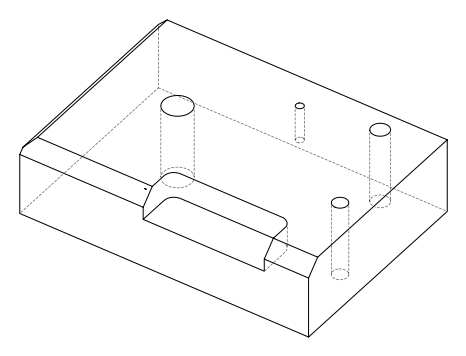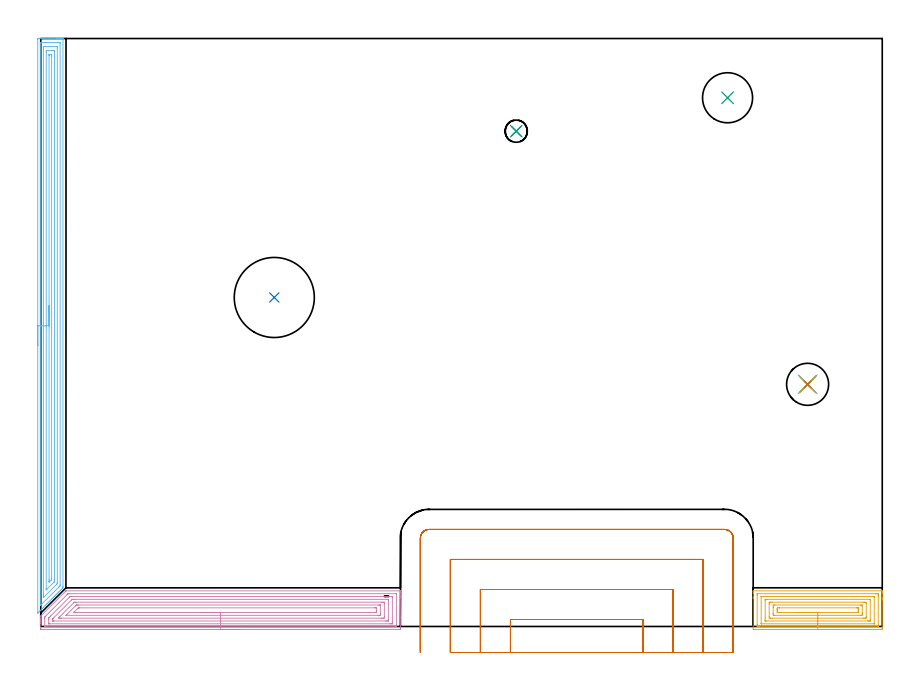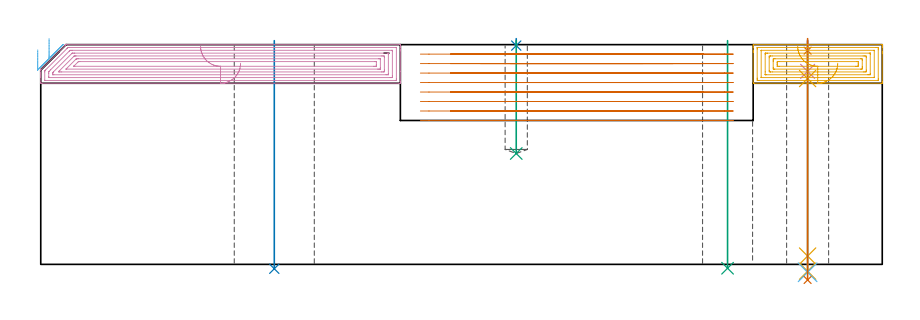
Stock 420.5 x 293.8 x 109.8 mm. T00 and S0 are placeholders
(PLAN: 13 operations, 9 tool changes, 51.6 min)
(1 SPOT_DRILL | STEP1HOLE_1 | NXT0321_9005460120000 | 0.05 min | 183 mm3)
(2 SPOT_DRILL_1 | STEP1POCKET | NXT0321_9005460120000 | 0.03 min | 1 mm3)
(3 INDEXABLE_INSERT_DRILL_THROUGH_HOLE_FROM_SOLID | STEP1HOLE | NXT0302_021 | 0.46 min | 53843 mm3)
(4 DRILL_BLIND_HOLE_INTO_CENTER | STEP1HOLE_1 | UGT0301_205 | 0.06 min | 592 mm3)
(5 GUN_DRILL_THROUGH_HOLE | STEP1HOLE_1 | UGT0307_005 | 0.53 min | 5270 mm3)
(6 DRILL_TO_ENLARGE_THROUGH_HOLE | STEP1HOLE_1 | NXT0301_102 | 0.46 min | 9630 mm3)
(7 DRILL_TO_ENLARGE_THROUGH_HOLE_1 | STEP1HOLE_1 | UGT0301_051 | 0.48 min | 22306 mm3)
(8 INDEXABLE_INSERT_DRILL_THROUGH_HOLE_FROM_SOLID_1 | STEP1HOLE_2 | NXT0302_035 | 0.46 min | 137908 mm3)
(9 DRILL_BLIND_HOLE_INTO_CENTER_1 | STEP1POCKET | NXT0301_082 | 0.23 min | 5109 mm3)
(10 AREA_MILL | FG_CHAMFER_SURFACE | UGT0205_001 | 10.19 min | 34929 mm3)
(11 AREA_MILL_1 | FG_CHAMFER_SURFACE_1 | UGT0205_001 | 3.97 min | 13468 mm3)
(12 AREA_MILL_2 | FG_CHAMFER_SURFACE_2 | UGT0205_001 | 11.47 min | 22115 mm3)
(13 MILL_SLOT | SLOT_PARTIAL_RECTANGULAR | UGT0201_094 | Follow Part, ap 5, ae 75% | 23.21 min | 384679 mm3)
(TOOL NXT0321_9005460120000 | NC Spot Drill, 142deg, 12mm, Carbide, Uncoated | D12 PA142 FL30 Z2)
(TOOL NXT0302_021 | Index. Insert Drill 25mm [880-D2500L25-05] | D25 PA176 FL125 Z2)
(TOOL UGT0301_205 | Twist Drill 8.9 mm | D8.9 PA118 FL78 Z2)
(TOOL UGT0307_005 | Gun Drill 8.3 mm | D8.3 PA130 FL24 Z1)
(TOOL NXT0301_102 | Carbide Drill 13.5mm [860.1-1350-108A1-MM 2214] | D13.5 PA140 FL123 Z2)
(TOOL UGT0301_051 | Twist Drill 21 mm | D21 PA118 FL145 Z2)
(TOOL NXT0302_035 | Index. Insert Drill 40mm [880-D4000L40-05] | D40 PA176 FL200 Z2)
(TOOL NXT0301_082 | Carbide Drill 11.1mm [860.1-1110-033A1-MM 2214] | D11.1 PA140 FL55 Z2)
(TOOL UGT0205_001 | Chamfer Mill 20 x 3 x 45 deg. | D20 FL50 Z2)
(TOOL UGT0201_094 | End mill 20 mm | D20 FL38 Z4)
(OP 1 SPOT_DRILL)
G17 G21 G94 G90
T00 M6
G54
G17 G0 G90 X383.2 Y121. S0 M3
G43 Z119.8 H0
G94 G81 G98 Z106.8 F250. R112.8
G80
M5
M2
(OP 2 SPOT_DRILL_1)
G17 G21 G94 G90
T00 M6
G54
G17 G0 G90 X237.6 Y247.5 S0 M3
G43 Z119.8 H0
G94 G81 G98 Z109.322 F250. R112.8
G80
M5
M2
(OP 3 INDEXABLE_INSERT_DRILL_THROUGH_HOLE_FROM_SOLID)
G17 G21 G94 G90
T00 M6
G54
G17 G0 G90 X343.2 Y264.2 S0 M3
G43 Z119.8 H1
G94 G81 G98 Z-1.937 F250. R111.8
G80
M5
M2
(OP 4 DRILL_BLIND_HOLE_INTO_CENTER)
G17 G21 G94 G90
T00 M6
G54
G17 G0 G90 X383.2 Y121. S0 M3
G43 Z119.8 H0
G94 G81 G98 Z96.45 F250. R111.8
G80
M5
M2
(OP 5 GUN_DRILL_THROUGH_HOLE)
G17 G21 G94 G90
T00 M6
G54
G17 G0 G90 X383.2 Y121. M8
G43 Z119.8 H0
Z107.398
S716 M3
G94 G1 Z92.858 F125. M26
G4 X.084
Z4.15 F250.
G4 X.084
Z-3.435 F125.
G4 X.084
M5
M9
G0 Z107.398
Z119.8
M2
(OP 6 DRILL_TO_ENLARGE_THROUGH_HOLE)
G17 G21 G94 G90
T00 M6
G54
G17 G0 G90 X383.2 Y121. S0 M3
G43 Z119.8 H1
G94 G73 G98 Z-3.957 F250. Q12.64 R111.8
G80
M5
M2
(OP 7 DRILL_TO_ENLARGE_THROUGH_HOLE_1)
G17 G21 G94 G90
T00 M6
G54
G17 G0 G90 X383.2 Y121. S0 M3
G43 Z119.8 H0
G94 G73 G98 Z-7.809 F250. Q19.602 R111.8
G80
M5
M2
(OP 8 INDEXABLE_INSERT_DRILL_THROUGH_HOLE_FROM_SOLID_1)
G17 G21 G94 G90
T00 M6
G54
G17 G0 G90 X116.7 Y164.4 S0 M3
G43 Z119.8 H1
G94 G81 G98 Z-2.198 F250. R111.8
G80
M5
M2
(OP 9 DRILL_BLIND_HOLE_INTO_CENTER_1)
G17 G21 G94 G90
T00 M6
G54
G17 G0 G90 X237.6 Y247.5 S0 M3
G43 Z119.8 H1
G94 G81 G98 Z55.4 F250. R111.8
G80
M5
M2
(OP 10 AREA_MILL)
G17 G21 G94 G90
T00 M6
G54
G17 G0 G90 X99.85 Y-1.5 S1061 M3
G43 Z119.8 H0
Z100.5
G94 G1 X99.812 Z99.628 F250.
X99.698 Z98.763
X99.509 Z97.912
X99.247 Z97.08
X98.913 Z96.274
X98.51 Z95.5
X98.042 Z94.764
X97.51 Z94.072
X96.921 Z93.429
X96.278 Z92.839
X95.586 Z92.308
X94.85 Z91.84
X94.076 Z91.437
X93.27 Z91.103
X92.438 Z90.841
X91.586 Z90.652
X90.722 Z90.538
X89.85 Z90.5
X0.605
X0.185 Y-1.495 Z90.502
X0.01 Y-1.492 Z90.505
X0. Y-1.081 Z90.915
Y1.556 Z93.551
Y2.122 Z94.119
Y2.436 Z94.432
Y3.001 Z94.998
Y3.315 Z95.31
Y3.942 Z95.941
Y4.95 Z96.95
Y5.073 Z97.072
Y5.198 Z97.194
X0.01 Y5.212 Z97.209
X12.207 Y17.408 Z109.406
X12.558 Y17.757 Z109.755
X12.606 Y17.794 Z109.792
X12.653 Y17.8 Z109.8
X179.541
X179.69 Y17.794 Z109.793
X179.7 Y17.501 Z109.5
Y17.129 Z109.128
Y16.502 Z108.497
Y15.309 Z107.306
Y14.744 Z106.737
Y4.477 Z96.474
Y-0.798 Z91.199
X179.696 Y-1.081 Z90.916
X179.69 Y-1.492 Z90.505
X179.515 Y-1.496 Z90.502
X179.095 Y-1.5 Z90.5
X89.85
Y-0.086 Z91.914
X2.39
X2.271 Y-0.085 Z91.915
X2.034 Y-0.08 Z91.92
X2.012 Y-0.079 Z91.921
X2.008 Y-0.063 Z91.937
X2.003 Y-0.034 Z91.966
X2.001 Y-0.005 Z91.995
Y4.194 Z96.194
X2.003 Y4.575 Z96.575
X2.01 Y4.701 Z96.701
X2.018 Y4.756 Z96.756
X2.345 Y5.095 Z97.095
X13.1 Y15.85 Z107.85
X13.431 Y16.175 Z108.175
X13.622 Y16.36 Z108.36
X13.657 Y16.379 Z108.379
X13.702 Y16.381 Z108.381
X13.798 Y16.384 Z108.384
X13.992 Y16.385 Z108.385
X14.11 Y16.386 Z108.386
X177.31 Y16.385 Z108.385
X177.429
X177.666 Y16.38 Z108.38
X177.688 Y16.379 Z108.379
X177.692 Y16.363 Z108.363
X177.697 Y16.334 Z108.334
X177.699 Y16.305 Z108.305
Y0.677 Z92.677
X177.696 Y0.296 Z92.296
X177.687 Y-0.079 Z91.921
X177.31 Y-0.084 Z91.916
X177.191 Y-0.085 Z91.915
X89.85 Y-0.086 Z91.914
Y1.328 Z93.328
X4.406 Y1.329 Z93.329
X4.175 Y1.33 Z93.33
X4.098 Y1.332 Z93.332
X4.038 Y1.335 Z93.335
X4.01 Y1.34 Z93.34
X4.007 Y1.384 Z93.384
X4.003 Y1.556 Z93.556
X4. Y1.729 Z93.729
Y3.487 Z95.487
X4.008 Y4.194 Z96.194
X4.01 Y4.279 Z96.279
X4.039 Y4.328 Z96.328
X4.175 Y4.472 Z96.472
X4.919 Y5.22 Z97.22
X14.22 Y14.519 Z106.519
X14.448 Y14.744 Z106.744
X14.668 Y14.957 Z106.957
X14.884 Y14.964 Z106.964
X15.547 Y14.97 Z106.97
X15.777 Y14.971 Z106.971
X175.294
X175.525 Y14.97 Z106.97
X175.602 Y14.968 Z106.968
X175.662 Y14.965 Z106.965
X175.69 Y14.96 Z106.96
X175.692 Y14.916 Z106.916
X175.697 Y14.744 Z106.744
X175.7 Y14.571 Z106.571
Y2.263 Z94.263
X175.698 Y1.556 Z93.556
X175.695 Y1.389 Z93.389
X175.689 Y1.335 Z93.335
X175.64 Y1.333 Z93.333
X175.525 Y1.331 Z93.331
X174.864 Y1.329 Z93.329
X174.632 Y1.328 Z93.328
X89.85
Y2.743 Z94.743
X6.54
X6.126 Y2.747 Z94.747
X6.038 Y2.75 Z94.75
X6.01 Y2.754 Z94.754
X6.007 Y2.797 Z94.797
X6.004 Y2.892 Z94.892
X6. Y3.275 Z95.275
Y3.315 Z95.315
X6.007 Y3.734 Z95.734
X6.01 Y3.838 Z95.838
X6.062 Y3.901 Z95.901
X6.156 Y4.001 Z96.001
X6.344 Y4.194 Z96.194
X15.453 Y13.304 Z105.304
X15.562 Y13.411 Z105.411
X15.651 Y13.496 Z105.496
X15.71 Y13.549 Z105.549
X15.777 Y13.551 Z105.551
X16.091 Y13.555 Z105.555
X16.669 Y13.557 Z105.557
X16.981
X173.16 Y13.556 Z105.556
X173.574 Y13.552 Z105.552
X173.662 Y13.55 Z105.55
X173.69 Y13.546 Z105.546
X173.693 Y13.503 Z105.503
X173.696 Y13.408 Z105.408
X173.7 Y13.025 Z105.025
Y3.315 Z95.315
X173.693 Y2.895 Z94.895
X173.69 Y2.791 Z94.791
X173.683 Y2.749 Z94.749
X173.621 Y2.748 Z94.748
X173.426 Y2.745 Z94.745
X172.847 Y2.743 Z94.743
X172.536
X89.85
Y4.157 Z96.157
X10.46
X9.566 Y4.158 Z96.158
X9.53 Y4.159 Z96.159
X8.804 Y4.194 Z96.194
X9.161 Y4.558 Z96.558
X9.53 Y4.932 Z96.932
X16.669 Y12.071 Z104.071
X16.689 Y12.087 Z104.087
X16.716 Y12.106 Z104.106
X17.526 Y12.142 Z104.142
X17.562
X170.133 Y12.143 Z104.143
X171.026 Y12.142 Z104.142
X171.063 Y12.141 Z104.141
X171.69 Y12.106 Z104.106
X171.699 Y11.48 Z103.48
X171.7 Y5.073 Z97.073
X171.697 Y4.448 Z96.448
X171.69 Y4.194 Z96.194
X171.098 Y4.159 Z96.159
X171.063 Y4.158 Z96.158
X170.208 Y4.157 Z96.157
X89.85
Y5.571 Z97.571
X12.713 Y5.572 Z97.572
X12.661 Y5.573 Z97.573
X12.635 Y5.575 Z97.575
X12.677 Y5.622 Z97.622
X12.856 Y5.807 Z97.807
X12.951 Y5.903 Z97.903
X17.562 Y10.514 Z102.514
X17.71 Y10.656 Z102.656
X17.766 Y10.706 Z102.706
X17.788 Y10.722 Z102.722
X17.815 Y10.723 Z102.723
X18.069 Y10.727 Z102.727
X18.454 Y10.729 Z102.729
X18.96
X168.891
X169.278 Y10.727 Z102.727
X169.664 Y10.723 Z102.723
X169.683 Y10.722 Z102.722
X169.69 Y10.713 Z102.713
X169.695 Y10.671 Z102.671
X169.698 Y10.597 Z102.597
X169.7 Y10.486 Z102.486
Y10.348 Z102.348
Y6.415 Z98.415
X169.699 Y5.952 Z97.952
X169.698 Y5.744 Z97.744
X169.694 Y5.64 Z97.64
X169.69 Y5.59 Z97.59
X169.683 Y5.577 Z97.577
X169.66 Y5.576 Z97.576
X169.278 Y5.573 Z97.573
X168.772 Y5.571 Z97.571
X168.385
X89.85
Y6.985 Z98.985
X17.007 Y6.986 Z98.986
X16.669 Y6.987 Z98.987
X16.508 Y6.99 Z98.99
X16.501 Y6.994 Z98.994
Y6.998 Z98.998
X16.512 Y7.012 Z99.012
X16.669 Y7.172 Z99.172
X18.454 Y8.956 Z100.956
X18.716 Y9.211 Z101.211
X18.807 Y9.298 Z101.298
X18.979 Y9.308 Z101.308
X19.347 Y9.313 Z101.313
X19.504 Y9.314 Z101.314
X166.757
X167.493 Y9.31 Z101.31
X167.656 Y9.308 Z101.308
X167.692 Y9.301 Z101.301
X167.694 Y9.295 Z101.295
X167.698 Y9.266 Z101.266
X167.699 Y7.71 Z99.71
X167.698 Y7.509 Z99.509
X167.69 Y7.303 Z99.303
X167.667 Y6.992 Z98.992
X167.493 Y6.989 Z98.989
X167.335 Y6.987 Z98.987
X166.6 Y6.985 Z98.985
X166.444
X89.85
X88.978 Z99.023
X88.114 Z99.137
X87.262 Z99.326
X86.43 Z99.588
X85.624 Z99.922
X84.85 Z100.325
X84.114 Z100.794
X83.422 Z101.325
X82.779 Z101.914
X82.19 Z102.557
X81.658 Z103.249
X81.19 Z103.985
X80.787 Z104.759
X80.453 Z105.565
X80.191 Z106.397
X80.002 Z107.249
X79.888 Z108.114
X79.85 Z108.985
G0 Z119.8
M5
M2
(OP 11 AREA_MILL_1)
G17 G21 G94 G90
T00 M6
G54
G17 G0 G90 X398.25 Y-1.5 S1061 M3
G43 Z119.8 H0
Z100.5
G94 G1 X398.212 Z99.628 F250.
X398.098 Z98.763
X397.909 Z97.912
X397.647 Z97.08
X397.313 Z96.274
X396.91 Z95.5
X396.442 Z94.764
X395.91 Z94.072
X395.321 Z93.429
X394.678 Z92.839
X393.986 Z92.308
X393.25 Z91.84
X392.476 Z91.437
X391.67 Z91.103
X390.838 Z90.841
X389.986 Z90.652
X389.122 Z90.538
X388.25 Z90.5
X356.595
X356.123 Y-1.495 Z90.503
X356.01 Y-1.492 Z90.506
X356. Y-1.374 Z90.623
Y13.864 Z105.859
Y14.45 Z106.447
Y14.744 Z106.74
Y16.502 Z108.497
Y17.089 Z109.088
Y17.381 Z109.38
X356.001 Y17.521 Z109.52
X356.01 Y17.794 Z109.793
X356.149 Y17.8 Z109.8
X420.351
X420.49 Y17.794 Z109.793
X420.5 Y17.52 Z109.519
Y17.089 Z109.088
Y16.502 Z108.497
Y14.45 Z106.447
Y13.864 Z105.859
Y13.278 Z105.273
Y-0.788 Z91.209
X420.496 Y-1.081 Z90.916
X420.49 Y-1.492 Z90.506
X420.325 Y-1.495 Z90.503
X419.905 Y-1.5 Z90.5
X388.25
Y-0.086 Z91.914
X359.152
X358.378 Y-0.085 Z91.915
X358.258 Y-0.084 Z91.916
X358.034 Y-0.079 Z91.921
X358.01 Y-0.006 Z91.994
X358.004 Y0.167 Z92.167
X358.001 Y0.677 Z92.677
X358. Y1.05 Z93.05
Y15.623 Z107.623
X358.002 Y15.994 Z107.994
X358.01 Y16.367 Z108.367
X358.012 Y16.38 Z108.38
X358.017 Y16.382 Z108.382
X358.04 Y16.384 Z108.384
X358.088 Y16.385 Z108.385
X358.185 Y16.386 Z108.386
X417.348
X418.122 Y16.385 Z108.385
X418.242 Y16.384 Z108.384
X418.466 Y16.379 Z108.379
X418.49 Y16.306 Z108.306
X418.496 Y16.133 Z108.133
X418.499 Y15.623 Z107.623
X418.5 Y15.25 Z107.25
Y0.677 Z92.677
X418.499 Y0.306 Z92.306
X418.49 Y-0.068 Z91.932
X418.488 Y-0.08 Z91.92
X418.483 Y-0.082 Z91.918
X418.46 Y-0.085 Z91.915
X418.412 Y-0.086 Z91.914
X418.315
X388.25
Y1.328 Z93.328
X360.162 Y1.329 Z93.329
X360.085 Y1.33 Z93.33
X360.024 Y1.333 Z93.333
X360.013 Y1.335 Z93.335
X360.009 Y1.352 Z93.352
X360.004 Y1.397 Z93.397
X360.001 Y1.556 Z93.556
Y14.744 Z106.744
X360.002 Y14.901 Z106.901
X360.008 Y14.955 Z106.955
X360.012 Y14.965 Z106.965
X360.019 Y14.968 Z106.968
X360.046 Y14.97 Z106.97
X360.162 Y14.971 Z106.971
X416.338
X416.415 Y14.97 Z106.97
X416.476 Y14.967 Z106.967
X416.487 Y14.965 Z106.965
X416.491 Y14.947 Z106.947
X416.496 Y14.903 Z106.903
X416.499 Y14.744 Z106.744
Y1.556 Z93.556
X416.498 Y1.399 Z93.399
X416.492 Y1.345 Z93.345
X416.488 Y1.334 Z93.334
X416.481 Y1.332 Z93.332
X416.454 Y1.33 Z93.33
X416.338 Y1.329 Z93.329
X388.25 Y1.328 Z93.328
Y2.743 Z94.743
X362.525
X362.117 Y2.745 Z94.745
X362.026 Y2.748 Z94.748
X362.013 Y2.749 Z94.749
X362.009 Y2.762 Z94.762
X362.004 Y2.806 Z94.806
X362.002 Y2.897 Z94.897
X362. Y4.194 Z96.194
Y12.985 Z104.985
X362.004 Y13.398 Z105.398
X362.007 Y13.5 Z105.5
X362.01 Y13.546 Z105.546
X362.064 Y13.55 Z105.55
X362.26 Y13.554 Z105.554
X362.837 Y13.557 Z105.557
X363.148
X413.975
X414.383 Y13.555 Z105.555
X414.474 Y13.552 Z105.552
X414.487 Y13.551 Z105.551
X414.49 Y13.538 Z105.538
X414.496 Y13.494 Z105.494
X414.498 Y13.403 Z105.403
X414.5 Y13.04 Z105.04
Y3.315 Z95.315
X414.496 Y2.902 Z94.902
X414.493 Y2.799 Z94.799
X414.49 Y2.754 Z94.754
X414.436 Y2.75 Z94.75
X414.24 Y2.746 Z94.746
X413.663 Y2.743 Z94.743
X413.352
X388.25
Y4.157 Z96.157
X365.549
X364.657 Y4.158 Z96.158
X364.62 Y4.159 Z96.159
X364.01 Y4.194 Z96.194
X364.001 Y4.804 Z96.804
Y11.227 Z103.227
X364.003 Y11.835 Z103.835
X364.01 Y12.106 Z104.106
X364.585 Y12.141 Z104.141
X364.62 Y12.142 Z104.142
X365.474 Y12.143 Z104.143
X410.951
X411.844 Y12.142 Z104.142
X411.88 Y12.141 Z104.141
X412.49 Y12.106 Z104.106
X412.499 Y11.496 Z103.496
X412.5 Y5.073 Z97.073
X412.497 Y4.465 Z96.465
X412.49 Y4.194 Z96.194
X411.915 Y4.159 Z96.159
X411.88 Y4.158 Z96.158
X411.026 Y4.157 Z96.157
X388.25
Y5.571 Z97.571
X366.79
X366.403 Y5.574 Z97.574
X366.027 Y5.578 Z97.578
X366.01 Y5.952 Z97.952
X366.001 Y6.348 Z98.348
X366. Y9.469 Z101.469
X366.001 Y9.865 Z101.865
X366.01 Y10.348 Z102.348
X366.024 Y10.722 Z102.722
X366.403 Y10.726 Z102.726
X366.909 Y10.728 Z102.728
X409.711
X410.097 Y10.726 Z102.726
X410.473 Y10.722 Z102.722
X410.49 Y10.348 Z102.348
X410.499 Y9.951 Z101.951
X410.5 Y6.831 Z98.831
X410.499 Y6.435 Z98.435
X410.49 Y5.952 Z97.952
X410.476 Y5.578 Z97.578
X410.097 Y5.574 Z97.574
X409.591 Y5.571 Z97.571
X388.25
Y6.985 Z98.985
X368.922 Y6.986 Z98.986
X368.187 Y6.99 Z98.99
X368.024 Y6.992 Z98.992
X368.01 Y7.001 Z99.001
X368.004 Y7.012 Z99.012
X368. Y7.71 Z99.71
Y7.895 Z99.895
Y8.59 Z100.59
X368.001 Y8.773 Z100.773
X368.004 Y8.958 Z100.958
X368.013 Y9.308 Z101.308
X368.187 Y9.311 Z101.311
X368.345 Y9.313 Z101.313
X369.079 Y9.315 Z101.315
X369.235
X407.578 Y9.314 Z101.314
X408.313 Y9.31 Z101.31
X408.477 Y9.308 Z101.308
X408.49 Y9.299 Z101.299
X408.496 Y9.288 Z101.288
X408.5 Y8.59 Z100.59
Y8.405 Z100.405
Y7.71 Z99.71
X408.499 Y7.527 Z99.527
X408.496 Y7.342 Z99.342
X408.487 Y6.992 Z98.992
X408.313 Y6.989 Z98.989
X408.156 Y6.987 Z98.987
X407.421 Y6.985 Z98.985
X407.265
X388.25
X387.378 Z99.023
X386.514 Z99.137
X385.662 Z99.326
X384.83 Z99.588
X384.024 Z99.922
X383.25 Z100.325
X382.514 Z100.794
X381.822 Z101.325
X381.179 Z101.914
X380.59 Z102.557
X380.058 Z103.249
X379.59 Z103.985
X379.187 Z104.759
X378.853 Z105.565
X378.591 Z106.397
X378.402 Z107.249
X378.288 Z108.114
X378.25 Z108.985
G0 Z119.8
M5
M2
(OP 12 AREA_MILL_2)
G17 G21 G94 G90
T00 M6
G54
G17 G0 G90 X-1.5 Y140.25 S1061 M3
G43 Z119.8 H0
Z107.2
G94 G1 Y140.288 Z106.328 F250.
Y140.402 Z105.464
Y140.591 Z104.612
Y140.853 Z103.78
Y141.187 Z102.974
Y141.59 Z102.2
Y142.059 Z101.464
Y142.59 Z100.772
Y143.179 Z100.129
Y143.822 Z99.54
Y144.514 Z99.008
Y145.25 Z98.54
Y146.024 Z98.137
Y146.83 Z97.803
Y147.662 Z97.541
Y148.514 Z97.352
Y149.379 Z97.238
Y150.25 Z97.2
Y293.182
X-1.497 Y293.542 Z97.202
X-1.492 Y293.79 Z97.206
X-1.241 Y293.8 Z97.456
X7.905 Z106.6
X8.453 Z107.15
X8.793 Z107.489
X9.34 Z108.037
X9.68 Z108.375
X10.359 Z109.059
X10.692 Z109.392
X11.067 Y293.793 Z109.758
X11.097 Y293.79 Z109.788
X11.1 Y293.629 Z109.8
Y19.825
X11.101 Y19.305 Z109.781
X11.019 Y19.219 Z109.719
X10.245 Y18.445 Z108.945
X9.976 Y18.174 Z108.672
X9.37 Y17.57 Z108.07
X9.088 Y17.286 Z107.784
X8.501 Y16.701 Z107.201
X8.201 Y16.399 Z106.897
X7.61 Y15.81 Z106.31
X7.314 Y15.512 Z106.009
X6.711 Y14.911 Z105.411
X6.427 Y14.624 Z105.122
X5.818 Y14.018 Z104.518
X5.539 Y13.737 Z104.234
X4.853 Y13.053 Z103.553
X4.48 Y12.678 Z103.176
X3.941 Y12.141 Z102.641
X3.586 Y11.785 Z102.283
X3.029 Y11.229 Z101.729
X2.693 Y10.891 Z101.389
X2.117 Y10.317 Z100.817
X1.399 Y9.599 Z100.098
X-0.376 Y7.824 Z98.323
X-1.328 Y6.871 Z97.37
X-1.411 Y6.79 Z97.287
X-1.491 Y6.714 Z97.205
X-1.498 Y6.827 Z97.201
X-1.5 Y6.871 Z97.2
Y150.25
X-0.086 Z98.614
Y291.396
X-0.08 Y291.79 Z98.62
X0.407 Y291.799 Z99.107
X8.793 Y291.8 Z107.493
X9.28 Y291.799 Z107.98
X9.68 Y291.79 Z108.38
X9.686 Y291.396 Z108.386
Y20.718
X9.68 Y20.342 Z108.38
X9.427 Y20.08 Z108.127
X9.175 Y19.825 Z107.875
X8.983 Y19.633 Z107.683
X0.242 Y10.891 Z98.942
X0.079 Y10.732 Z98.779
X-0.08 Y10.582 Z98.62
X-0.086 Y10.891 Z98.614
Y10.897
Y150.25
X1.328 Z100.028
X1.329 Y288.716 Z100.029
X1.33 Y289.083 Z100.03
X1.333 Y289.609 Z100.033
X1.336 Y289.784 Z100.036
X1.51 Y289.795 Z100.21
X1.695 Y289.798 Z100.395
X2.392 Y289.8 Z101.092
X7.905 Y289.799 Z106.605
X8.095 Y289.797 Z106.795
X8.221 Y289.793 Z106.921
X8.262 Y289.79 Z106.962
X8.265 Y289.774 Z106.965
X8.268 Y289.732 Z106.968
X8.27 Y289.609 Z106.97
X8.271 Y289.241 Z106.971
Y288.716
Y22.136
X8.269 Y21.611 Z106.969
X8.266 Y21.427 Z106.966
X8.265 Y21.385 Z106.965
X8.246 Y21.357 Z106.946
X8.204 Y21.311 Z106.904
X7.905 Y21.005 Z106.605
X1.364 Y14.465 Z100.064
X1.351 Y14.456 Z100.051
X1.344 Y14.453 Z100.044
X1.335 Y14.465 Z100.035
X1.334 Y14.496 Z100.034
X1.33 Y14.832 Z100.03
X1.329 Y15.358 Z100.029
X1.328 Y15.727 Z100.028
Y150.25
X2.743 Z101.443
Y286.929
X2.745 Y287.658 Z101.445
X2.748 Y287.764 Z101.448
X2.749 Y287.787 Z101.449
X2.767 Y287.79 Z101.467
X2.82 Y287.795 Z101.52
X3.037 Y287.798 Z101.737
X3.469 Y287.8 Z102.169
X6.131 Z104.831
X6.57 Y287.799 Z105.27
X6.779 Y287.796 Z105.479
X6.831 Y287.793 Z105.531
X6.851 Y287.79 Z105.551
X6.852 Y287.774 Z105.552
X6.854 Y287.704 Z105.554
X6.857 Y287.091 Z105.557
Y286.929
Y23.398
X6.855 Y22.668 Z105.555
X6.853 Y22.505 Z105.553
X6.85 Y22.418 Z105.55
X6.786 Y22.346 Z105.486
X6.678 Y22.232 Z105.378
X6.541 Y22.091 Z105.241
X2.981 Y18.529 Z101.681
X2.912 Y18.461 Z101.612
X2.836 Y18.387 Z101.536
X2.768 Y18.326 Z101.468
X2.753 Y18.312 Z101.453
X2.75 Y18.327 Z101.45
X2.747 Y18.389 Z101.447
X2.743 Y18.769 Z101.443
Y150.25
X4.157 Z102.857
Y285.343
X4.158 Y285.544 Z102.858
X4.16 Y285.678 Z102.86
X4.164 Y285.778 Z102.864
X4.194 Y285.79 Z102.894
X4.356 Y285.795 Z103.056
X4.591 Y285.799 Z103.291
X5.244 Y285.8 Z103.944
X5.337 Y285.799 Z104.037
X5.394 Y285.797 Z104.094
X5.425 Y285.793 Z104.125
X5.436 Y285.79 Z104.136
X5.438 Y285.744 Z104.138
X5.442 Y285.343 Z104.142
X5.443 Y285.142 Z104.143
Y284.942
Y23.744
X5.441 Y23.571 Z104.141
X5.439 Y23.485 Z104.139
X5.436 Y23.446 Z104.136
X5.396 Y23.398 Z104.096
X5.321 Y23.32 Z104.021
X5.244 Y23.242 Z103.944
X4.506 Y22.505 Z103.206
X4.431 Y22.429 Z103.131
X4.356 Y22.357 Z103.056
X4.279 Y22.287 Z102.979
X4.164 Y22.187 Z102.864
X4.161 Y22.304 Z102.861
X4.158 Y22.505 Z102.858
X4.157 Y22.705 Z102.857
Y23.398
Y150.25
Y151.122 Z102.895
Y151.987 Z103.009
Y152.838 Z103.198
Y153.67 Z103.46
Y154.476 Z103.794
Y155.25 Z104.197
Y155.986 Z104.665
Y156.678 Z105.196
Y157.321 Z105.786
Y157.911 Z106.429
Y158.442 Z107.121
Y158.91 Z107.857
Y159.313 Z108.631
Y159.647 Z109.437
Y159.909 Z110.269
Y160.098 Z111.12
Y160.212 Z111.985
Y160.25 Z112.857
G0 Z119.8
M5
M2
(OP 13 MILL_SLOT)
G17 G21 G94 G90
T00 M6
G54
G17 G0 G90 X301. Y-13. S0 M3
G43 Z119.8 H0
Z105.062
G94 G1 Y-10. F250.
Y3.5 F500.
X234.7
Y-10.
Y-13. F250.
X316.
Y-10.
Y18.5 F500.
X219.7
Y-10.
Y-13. F250.
X331.
Y-10.
Y33.5 F500.
X204.7
Y-10.
Y-13. F250.
X346.
Y-10.
Y44.2 F500.
G3 X341.7 Y48.5 R4.3
G1 X194.
G3 X189.7 Y44.2 R4.3
G1 Y-10.
Y-13. F250.
G0 X301. Z100.325
G1 Y-10.
Y3.5 F500.
X234.7
Y-10.
Y-13. F250.
X316.
Y-10.
Y18.5 F500.
X219.7
Y-10.
Y-13. F250.
X331.
Y-10.
Y33.5 F500.
X204.7
Y-10.
Y-13. F250.
X346.
Y-10.
Y44.2 F500.
G3 X341.7 Y48.5 R4.3
G1 X194.
G3 X189.7 Y44.2 R4.3
G1 Y-10.
Y-13. F250.
G0 X301. Z95.587
G1 Y-10.
Y3.5 F500.
X234.7
Y-10.
Y-13. F250.
X316.
Y-10.
Y18.5 F500.
X219.7
Y-10.
Y-13. F250.
X331.
Y-10.
Y33.5 F500.
X204.7
Y-10.
Y-13. F250.
X346.
Y-10.
Y44.2 F500.
G3 X341.7 Y48.5 R4.3
G1 X194.
G3 X189.7 Y44.2 R4.3
G1 Y-10.
Y-13. F250.
G0 X301. Z90.85
G1 Y-10.
Y3.5 F500.
X234.7
Y-10.
Y-13. F250.
X316.
Y-10.
Y18.5 F500.
X219.7
Y-10.
Y-13. F250.
X331.
Y-10.
Y33.5 F500.
X204.7
Y-10.
Y-13. F250.
X346.
Y-10.
Y44.2 F500.
G3 X341.7 Y48.5 R4.3
G1 X194.
G3 X189.7 Y44.2 R4.3
G1 Y-10.
Y-13. F250.
G0 X301. Z86.112
G1 Y-10.
Y3.5 F500.
X234.7
Y-10.
Y-13. F250.
X316.
Y-10.
Y18.5 F500.
X219.7
Y-10.
Y-13. F250.
X331.
Y-10.
Y33.5 F500.
X204.7
Y-10.
Y-13. F250.
X346.
Y-10.
Y44.2 F500.
G3 X341.7 Y48.5 R4.3
G1 X194.
G3 X189.7 Y44.2 R4.3
G1 Y-10.
Y-13. F250.
G0 X301. Z81.375
G1 Y-10.
Y3.5 F500.
X234.7
Y-10.
Y-13. F250.
X316.
Y-10.
Y18.5 F500.
X219.7
Y-10.
Y-13. F250.
X331.
Y-10.
Y33.5 F500.
X204.7
Y-10.
Y-13. F250.
X346.
Y-10.
Y44.2 F500.
G3 X341.7 Y48.5 R4.3
G1 X194.
G3 X189.7 Y44.2 R4.3
G1 Y-10.
Y-13. F250.
G0 X301. Z76.637
G1 Y-10.
Y3.5 F500.
X234.7
Y-10.
Y-13. F250.
X316.
Y-10.
Y18.5 F500.
X219.7
Y-10.
Y-13. F250.
X331.
Y-10.
Y33.5 F500.
X204.7
Y-10.
Y-13. F250.
X346.
Y-10.
Y44.2 F500.
G3 X341.7 Y48.5 R4.3
G1 X194.
G3 X189.7 Y44.2 R4.3
G1 Y-10.
Y-13. F250.
G0 X301. Z71.9
G1 Y-10.
Y3.5 F500.
X234.7
Y-10.
Y-13. F250.
X316.
Y-10.
Y18.5 F500.
X219.7
Y-10.
Y-13. F250.
X331.
Y-10.
Y33.5 F500.
X204.7
Y-10.
Y-13. F250.
X346.
Y-10.
Y44.2 F500.
G3 X341.7 Y48.5 R4.3
G1 X194.
G3 X189.7 Y44.2 R4.3
G1 Y-10.
Y-13. F250.
G0 Z119.8
M5
M2
